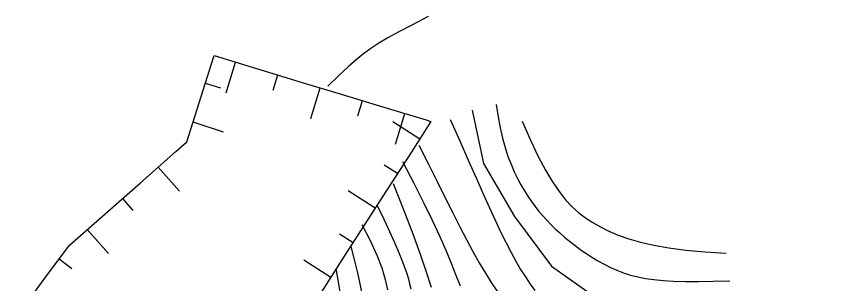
# Model space of a CAD drawing. Header units: millimetres. Extents: x 501029 to 503193, y 1805862 to 1807132.
# Drawn here: x 502310.3 to 502362.4, y 1806482.8 to 1806499.5 of the extents above; entities that cross this region are included whole.
import ezdxf

# ---------------------------------------------------------------- set-up
doc = ezdxf.new("R2010")
doc.units = ezdxf.units.MM
doc.header["$LTSCALE"] = 12
doc.header["$MEASUREMENT"] = 0
for name, color, linetype in [('3', 7, 'CONTINUOUS'), ('DM0', 7, 'CONTINUOUS'), ('DM1', 4, 'CONTINUOUS')]:
    doc.layers.add(name, color=color, linetype=linetype)

msp = doc.modelspace()

# ---------------------------------------------------------------- linework, layer by layer
at = {"layer": '3', "linetype": 'Continuous'}
for p, q in [((502322.466, 1806496.584, 32.105), (502322.63, 1806497.1, 32.44)), ((502322.63, 1806497.1, 32.44), (502325.271, 1806496.297, 33.615)), ((502321.693, 1806494.152, 30.528), (502322.466, 1806496.584, 32.105)), ((502323.368, 1806494.785, 33.027), (502323.95, 1806496.698, 33.027)), ((502325.271, 1806496.297, 33.615), (502327.912, 1806495.493, 34.79)), ((502326.3, 1806494.938, 34.202), (502326.591, 1806495.895, 34.202)), ((502323.032, 1806495.065, 31.316), (502322.079, 1806495.368, 31.316)), ((502327.912, 1806495.493, 34.79), (502330.553, 1806494.69, 35.964)), ((502328.65, 1806493.178, 35.377), (502329.232, 1806495.091, 35.377)), ((502330.553, 1806494.69, 35.964), (502333.194, 1806493.886, 37.139)), ((502331.582, 1806493.331, 36.552), (502331.873, 1806494.288, 36.552)), ((502320.92, 1806491.72, 28.95), (502321.693, 1806494.152, 30.528)), ((502333.194, 1806493.886, 37.139), (502335.834, 1806493.083, 38.314)), ((502333.932, 1806491.571, 37.727), (502334.514, 1806493.485, 37.727)), ((502323.213, 1806492.33, 29.739), (502321.306, 1806492.936, 29.739)), ((502333.764, 1806492.99, 37.674), (502335.447, 1806491.91, 37.674)), ((502336.14, 1806492.99, 38.45), (502334.753, 1806490.83, 36.898)), ((502335.834, 1806493.083, 38.314), (502336.14, 1806492.99, 38.45)), ((502320.23, 1806491.11, 28.771), (502320.92, 1806491.72, 28.95)), ((502318.023, 1806489.16, 28.197), (502320.23, 1806491.11, 28.771)), ((502334.753, 1806490.83, 36.898), (502333.367, 1806488.669, 35.345)), ((502320.451, 1806488.636, 28.484), (502319.126, 1806490.135, 28.484)), ((502333.218, 1806490.29, 36.121), (502334.06, 1806489.75, 36.121)), ((502315.817, 1806487.21, 27.624), (502318.023, 1806489.16, 28.197)), ((502330.99, 1806488.67, 34.569), (502332.673, 1806487.589, 34.569)), ((502333.367, 1806488.669, 35.345), (502331.98, 1806486.509, 33.793)), ((502317.582, 1806487.436, 27.91), (502316.92, 1806488.185, 27.91)), ((502313.61, 1806485.26, 27.05), (502315.817, 1806487.21, 27.624)), ((502331.98, 1806486.509, 33.793), (502330.593, 1806484.349, 32.24)), ((502316.038, 1806484.736, 27.337), (502314.713, 1806486.235, 27.337)), ((502330.445, 1806485.969, 33.016), (502331.286, 1806485.429, 33.016)), ((502312.072, 1806483.196, 26.591), (502313.61, 1806485.26, 27.05)), ((502313.757, 1806483.783, 26.854), (502312.955, 1806484.38, 26.854)), ((502328.217, 1806484.349, 31.464), (502329.9, 1806483.269, 31.464)), ((502330.593, 1806484.349, 32.24), (502329.206, 1806482.189, 30.688)), ((502310.308, 1806480.827, 26.064), (502312.072, 1806483.196, 26.591))]:
    msp.add_line(p, q, dxfattribs=at)
at = {"layer": 'DM0'}
for points in [[(502335.965, 1806499.534), (502334.958, 1806499.012), (502334.136, 1806498.58), (502333.461, 1806498.21), (502332.895, 1806497.877), (502332.402, 1806497.555), (502331.943, 1806497.217), (502331.482, 1806496.839), (502330.979, 1806496.392), (502330.398, 1806495.852), (502329.702, 1806495.193)], [(502338.723, 1806493.693), (502339.413, 1806490.37), (502341.362, 1806487.047), (502343.651, 1806483.955), (502349.617, 1806479.714), (502350.655, 1806478.911), (502358.11, 1806478.796), (502362.357, 1806479.026)], [(502332.77, 1806487.788), (502333.196, 1806486.892), (502333.56, 1806486.11), (502333.865, 1806485.431), (502334.119, 1806484.842), (502334.327, 1806484.332), (502334.495, 1806483.888), (502334.628, 1806483.5), (502334.733, 1806483.154), (502334.814, 1806482.839), (502334.879, 1806482.543)]]:
    msp.add_lwpolyline(points, dxfattribs=at)
at = {"layer": 'DM1'}
for points in [[(502340.213, 1806494.039), (502340.325, 1806493.281), (502340.456, 1806492.583), (502340.605, 1806491.941), (502340.769, 1806491.352), (502340.946, 1806490.81), (502341.135, 1806490.311), (502341.334, 1806489.852), (502341.541, 1806489.426), (502341.753, 1806489.031), (502341.97, 1806488.662), (502342.19, 1806488.314), (502342.413, 1806487.985), (502342.641, 1806487.672), (502342.875, 1806487.375), (502343.117, 1806487.089), (502343.367, 1806486.814), (502343.626, 1806486.546), (502343.897, 1806486.284), (502344.181, 1806486.026), (502344.478, 1806485.768), (502344.789, 1806485.51), (502345.115, 1806485.254), (502345.455, 1806485.001), (502345.807, 1806484.754), (502346.172, 1806484.515), (502346.549, 1806484.287), (502346.936, 1806484.073), (502347.335, 1806483.874), (502347.743, 1806483.694), (502348.16, 1806483.534), (502348.588, 1806483.396), (502349.036, 1806483.28), (502349.517, 1806483.185), (502350.042, 1806483.111), (502350.623, 1806483.056), (502351.272, 1806483.019), (502352, 1806482.999), (502352.82, 1806482.996), (502353.744, 1806483.009), (502354.783, 1806483.037)], [(502337.345, 1806493.121), (502337.935, 1806491.779), (502338.469, 1806490.564), (502338.953, 1806489.467), (502339.392, 1806488.478), (502339.793, 1806487.587), (502340.162, 1806486.784), (502340.505, 1806486.06), (502340.827, 1806485.404), (502341.135, 1806484.807), (502341.435, 1806484.259), (502341.733, 1806483.75), (502342.029, 1806483.277), (502342.327, 1806482.836), (502342.628, 1806482.421)], [(502341.821, 1806493.006), (502342.348, 1806491.823), (502342.834, 1806490.809), (502343.289, 1806489.946), (502343.719, 1806489.217), (502344.133, 1806488.604), (502344.539, 1806488.09), (502344.944, 1806487.657), (502345.356, 1806487.289), (502345.784, 1806486.967), (502346.234, 1806486.675), (502346.716, 1806486.398), (502347.242, 1806486.134), (502347.825, 1806485.887), (502348.476, 1806485.657), (502349.21, 1806485.446), (502350.038, 1806485.257), (502350.973, 1806485.092), (502352.029, 1806484.951), (502353.218, 1806484.838), (502354.553, 1806484.754)], [(502335.396, 1806491.515), (502335.987, 1806490.326), (502336.531, 1806489.229), (502337.033, 1806488.217), (502337.501, 1806487.282), (502337.94, 1806486.417), (502338.357, 1806485.614), (502338.76, 1806484.866), (502339.154, 1806484.165), (502339.546, 1806483.503), (502339.943, 1806482.874), (502340.35, 1806482.27)], [(502334.358, 1806490.486), (502335.066, 1806489.143), (502335.681, 1806487.928), (502336.212, 1806486.829), (502336.669, 1806485.836), (502337.062, 1806484.94), (502337.402, 1806484.128), (502337.697, 1806483.392), (502337.958, 1806482.72)], [(502333.787, 1806489.11), (502334.45, 1806487.436), (502335.004, 1806485.974), (502335.462, 1806484.702), (502335.839, 1806483.599), (502336.148, 1806482.643)], [(502331.83, 1806486.556), (502332.354, 1806485.547), (502332.762, 1806484.645), (502333.069, 1806483.839), (502333.287, 1806483.121), (502333.428, 1806482.48)], [(502331.141, 1806485.181), (502331.363, 1806484.361), (502331.547, 1806483.617), (502331.696, 1806482.942), (502331.813, 1806482.329)], [(502330.206, 1806483.814), (502330.387, 1806482.851), (502330.521, 1806481.95)]]:
    msp.add_lwpolyline(points, dxfattribs=at)

doc.saveas('drawing.dxf')
